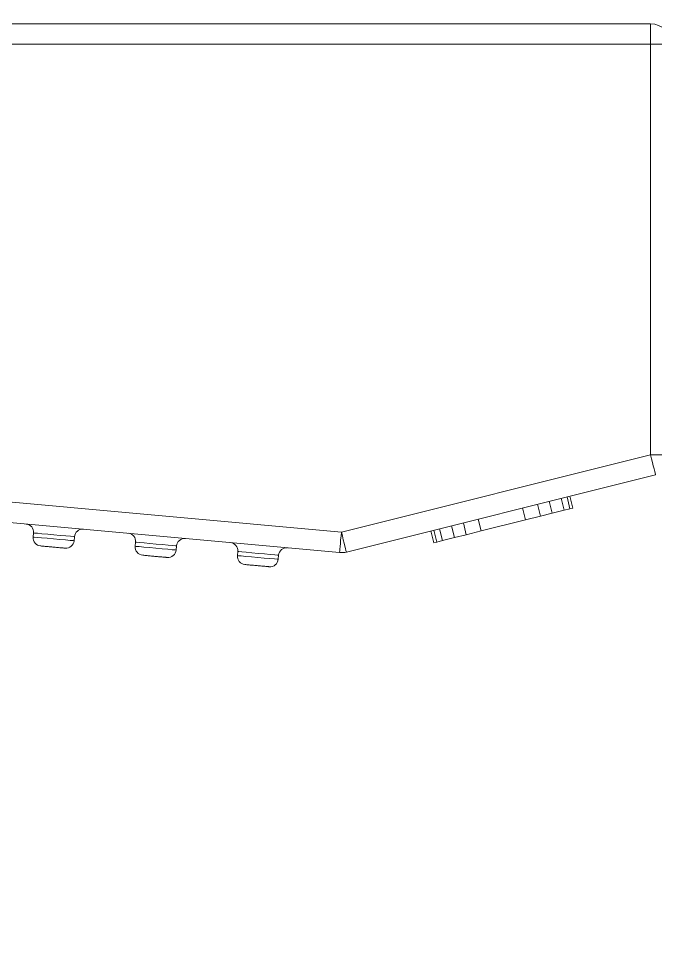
# Model space of a CAD drawing. Header units: inches. Extents: x 0.54 to 10.46, y 0.74 to 7.76.
# Drawn here: x 1.7225 to 1.9967, y 4.717 to 5.1146 of the extents above; entities that cross this region are included whole.
import ezdxf

# ---------------------------------------------------------------- set-up
doc = ezdxf.new("R2010")
doc.units = ezdxf.units.IN
doc.header["$MEASUREMENT"] = 0
doc.layers.add('BG', color=7, linetype='Continuous')
doc.layers.add('MCG-INT-4FT', color=7, linetype='Continuous')

# ---------------------------------------------------------------- blocks, each defined once
blk = doc.blocks.new('block 2')
at = {"layer": 'BG', "true_color": 0xffffff}
h = blk.add_hatch(color=7, dxfattribs=at)
h.dxf.hatch_style = 2
edge = h.paths.add_edge_path()
edge.add_spline(control_points=[(10.29599, 0.90612), (10.29599, 0.90612), (0.87112, 0.90612), (0.87112, 0.90612), (0.87016, 0.90612), (0.86938, 0.90689), (0.86938, 0.90785), (0.86938, 0.90785), (0.86938, 7.59215), (0.86938, 7.59215), (0.86938, 7.59311), (0.87016, 7.59389), (0.87112, 7.59389), (0.87112, 7.59389), (10.29599, 7.59389), (10.29599, 7.59389), (10.29696, 7.59389), (10.29773, 7.59311), (10.29773, 7.59215), (10.29773, 7.59215), (10.29773, 0.90785), (10.29773, 0.90785), (10.29773, 0.90689), (10.29696, 0.90612), (10.29599, 0.90612)], knot_values=[0, 0, 0, 0, 1, 1, 1, 2, 2, 2, 3, 3, 3, 4, 4, 4, 5, 5, 5, 6, 6, 6, 7, 7, 7, 8, 8, 8, 8], degree=3, periodic=1)
h.paths.add_polyline_path([(0.87286, 0.90959), (10.29426, 0.90959), (10.29426, 7.59042), (0.87286, 7.59042)])
at = {"layer": 'BG', "lineweight": 0}
blk.add_open_spline([(10.29599, 0.90612), (10.29599, 0.90612), (0.87112, 0.90612), (0.87112, 0.90612), (0.87016, 0.90612), (0.86938, 0.90689), (0.86938, 0.90785), (0.86938, 0.90785), (0.86938, 7.59215), (0.86938, 7.59215), (0.86938, 7.59311), (0.87016, 7.59389), (0.87112, 7.59389), (0.87112, 7.59389), (10.29599, 7.59389), (10.29599, 7.59389), (10.29696, 7.59389), (10.29773, 7.59311), (10.29773, 7.59215), (10.29773, 7.59215), (10.29773, 0.90785), (10.29773, 0.90785), (10.29773, 0.90689), (10.29696, 0.90612), (10.29599, 0.90612)], degree=3, knots=[0, 0, 0, 0, 1, 1, 1, 2, 2, 2, 3, 3, 3, 4, 4, 4, 5, 5, 5, 6, 6, 6, 7, 7, 7, 8, 8, 8, 8], dxfattribs=at)
blk = doc.blocks.new('block 62')
at = {"layer": 'BG', "true_color": 0xffffff}
h = blk.add_hatch(color=7, dxfattribs=at)
h.dxf.hatch_style = 2
edge = h.paths.add_edge_path()
edge.add_spline(control_points=[(10.46309, 0.739), (10.46309, 0.739), (0.53691, 0.739), (0.53691, 0.739), (0.53595, 0.739), (0.53517, 0.73978), (0.53517, 0.74074), (0.53517, 0.74074), (0.53517, 7.75926), (0.53517, 7.75926), (0.53517, 7.76022), (0.53595, 7.761), (0.53691, 7.761), (0.53691, 7.761), (10.46309, 7.761), (10.46309, 7.761), (10.46406, 7.761), (10.46483, 7.76022), (10.46483, 7.75926), (10.46483, 7.75926), (10.46483, 0.74074), (10.46483, 0.74074), (10.46483, 0.73978), (10.46406, 0.739), (10.46309, 0.739)], knot_values=[0, 0, 0, 0, 1, 1, 1, 2, 2, 2, 3, 3, 3, 4, 4, 4, 5, 5, 5, 6, 6, 6, 7, 7, 7, 8, 8, 8, 8], degree=3, periodic=1)
h.paths.add_polyline_path([(0.53864, 0.74248), (10.46136, 0.74248), (10.46136, 7.75752), (0.53864, 7.75752)])
at = {"layer": 'BG', "lineweight": 0}
blk.add_open_spline([(10.46309, 0.739), (10.46309, 0.739), (0.53691, 0.739), (0.53691, 0.739), (0.53595, 0.739), (0.53517, 0.73978), (0.53517, 0.74074), (0.53517, 0.74074), (0.53517, 7.75926), (0.53517, 7.75926), (0.53517, 7.76022), (0.53595, 7.761), (0.53691, 7.761), (0.53691, 7.761), (10.46309, 7.761), (10.46309, 7.761), (10.46406, 7.761), (10.46483, 7.76022), (10.46483, 7.75926), (10.46483, 7.75926), (10.46483, 0.74074), (10.46483, 0.74074), (10.46483, 0.73978), (10.46406, 0.739), (10.46309, 0.739)], degree=3, knots=[0, 0, 0, 0, 1, 1, 1, 2, 2, 2, 3, 3, 3, 4, 4, 4, 5, 5, 5, 6, 6, 6, 7, 7, 7, 8, 8, 8, 8], dxfattribs=at)
blk = doc.blocks.new('block 1218')
at = {"layer": 'MCG-INT-4FT', "color": 7, "lineweight": 5, "true_color": 0xffffff}
blk.add_lwpolyline([(1.86361, 4.88501), (1.86357, 4.88518), (1.86344, 4.88566), (1.86325, 4.88646), (1.86298, 4.88752), (1.86266, 4.88882), (1.86229, 4.8903), (1.86188, 4.8919), (1.86147, 4.89357)], dxfattribs=at)
blk = doc.blocks.new('block 1219')
at = {"layer": 'MCG-INT-4FT', "color": 7, "lineweight": 5, "true_color": 0xffffff}
blk.add_lwpolyline([(1.86147, 4.89357), (1.86131, 4.89186), (1.86116, 4.89021), (1.86102, 4.88869), (1.8609, 4.88736), (1.8608, 4.88627), (1.86073, 4.88545), (1.86068, 4.88495), (1.86067, 4.88479)], dxfattribs=at)
blk = doc.blocks.new('block 1220')
at = {"layer": 'MCG-INT-4FT', "color": 7, "lineweight": 5, "true_color": 0xffffff}
blk.add_open_spline([(1.86067, 4.88479), (1.86165, 4.8847), (1.86265, 4.88477), (1.86361, 4.88501)], degree=3, dxfattribs=at)
blk = doc.blocks.new('block 1221')
at = {"layer": 'MCG-INT-4FT', "color": 7, "lineweight": 5, "true_color": 0xffffff}
blk.add_lwpolyline([(1.4739, 4.92881), (1.86147, 4.89357)], dxfattribs=at)
blk = doc.blocks.new('block 1222')
at = {"layer": 'MCG-INT-4FT', "color": 7, "lineweight": 5, "true_color": 0xffffff}
blk.add_lwpolyline([(1.86147, 4.89357), (1.99451, 4.92684)], dxfattribs=at)
blk = doc.blocks.new('block 1223')
at = {"layer": 'MCG-INT-4FT', "color": 7, "lineweight": 5, "true_color": 0xffffff}
blk.add_lwpolyline([(1.99451, 4.92684), (1.99451, 5.10348)], dxfattribs=at)
blk = doc.blocks.new('block 1224')
at = {"layer": 'MCG-INT-4FT', "color": 7, "lineweight": 5, "true_color": 0xffffff}
blk.add_lwpolyline([(1.99451, 5.10348), (1.4739, 5.10348)], dxfattribs=at)
blk = doc.blocks.new('block 1227')
at = {"layer": 'MCG-INT-4FT', "color": 7, "lineweight": 5, "true_color": 0xffffff}
blk.add_lwpolyline([(1.99451, 5.10348), (2.00334, 5.10348)], dxfattribs=at)
blk = doc.blocks.new('block 1228')
at = {"layer": 'MCG-INT-4FT', "color": 7, "lineweight": 5, "true_color": 0xffffff}
blk.add_lwpolyline([(2.00334, 4.92684), (1.99451, 4.92684)], dxfattribs=at)
blk = doc.blocks.new('block 1229')
at = {"layer": 'MCG-INT-4FT', "color": 7, "lineweight": 5, "true_color": 0xffffff}
blk.add_lwpolyline([(1.99451, 5.11231), (1.99451, 5.10348)], dxfattribs=at)
blk = doc.blocks.new('block 1230')
at = {"layer": 'MCG-INT-4FT', "color": 7, "lineweight": 5, "true_color": 0xffffff}
blk.add_lwpolyline([(1.4739, 5.11231), (1.99451, 5.11231)], dxfattribs=at)
blk = doc.blocks.new('block 1233')
at = {"layer": 'MCG-INT-4FT', "color": 7, "lineweight": 5, "true_color": 0xffffff}
blk.add_lwpolyline([(1.4739, 4.91995), (1.86067, 4.88479)], dxfattribs=at)
blk = doc.blocks.new('block 1234')
at = {"layer": 'MCG-INT-4FT', "color": 7, "lineweight": 5, "true_color": 0xffffff}
blk.add_open_spline([(2.00334, 5.10348), (2.00334, 5.10836), (1.99939, 5.11231), (1.99451, 5.11231)], degree=3, dxfattribs=at)
blk = doc.blocks.new('block 1236')
at = {"layer": 'MCG-INT-4FT', "color": 7, "lineweight": 5, "true_color": 0xffffff}
blk.add_lwpolyline([(1.99451, 4.92684), (1.99493, 4.92517), (1.99533, 4.92356), (1.9957, 4.92208), (1.99603, 4.92078), (1.99629, 4.91972), (1.99649, 4.91893), (1.99661, 4.91844), (1.99665, 4.91828)], dxfattribs=at)
blk = doc.blocks.new('block 1237')
at = {"layer": 'MCG-INT-4FT', "color": 7, "lineweight": 5, "true_color": 0xffffff}
blk.add_lwpolyline([(1.99665, 4.91828), (1.86361, 4.88501)], dxfattribs=at)
blk = doc.blocks.new('block 1238')
at = {"layer": 'MCG-INT-4FT', "color": 7, "lineweight": 5, "true_color": 0xffffff}
blk.add_open_spline([(1.83829, 4.88682), (1.83635, 4.887), (1.83464, 4.88557), (1.83446, 4.88362)], degree=3, dxfattribs=at)
blk = doc.blocks.new('block 1239')
at = {"layer": 'MCG-INT-4FT', "color": 7, "lineweight": 5, "true_color": 0xffffff}
blk.add_open_spline([(1.81688, 4.88522), (1.81706, 4.88716), (1.81563, 4.88888), (1.81369, 4.88906)], degree=3, dxfattribs=at)
blk = doc.blocks.new('block 1240')
at = {"layer": 'MCG-INT-4FT', "color": 7, "lineweight": 5, "true_color": 0xffffff}
blk.add_lwpolyline([(1.81688, 4.88522), (1.81731, 4.88518), (1.81856, 4.88507), (1.82051, 4.88489), (1.82296, 4.88467), (1.82567, 4.88442), (1.82839, 4.88418), (1.83084, 4.88395), (1.83278, 4.88378), (1.83403, 4.88366), (1.83446, 4.88362)], dxfattribs=at)
blk = doc.blocks.new('block 1241')
at = {"layer": 'MCG-INT-4FT', "color": 7, "lineweight": 5, "true_color": 0xffffff}
blk.add_lwpolyline([(1.8343, 4.88187), (1.83387, 4.88191), (1.83262, 4.88202), (1.83068, 4.8822), (1.82823, 4.88242), (1.82551, 4.88267), (1.8228, 4.88291), (1.82035, 4.88314), (1.8184, 4.88331), (1.81715, 4.88343), (1.81672, 4.88346)], dxfattribs=at)
blk = doc.blocks.new('block 1242')
at = {"layer": 'MCG-INT-4FT', "color": 7, "lineweight": 5, "true_color": 0xffffff}
blk.add_open_spline([(1.81672, 4.88346), (1.81655, 4.88152), (1.81798, 4.87981), (1.81992, 4.87963)], degree=3, dxfattribs=at)
blk = doc.blocks.new('block 1243')
at = {"layer": 'MCG-INT-4FT', "color": 7, "lineweight": 5, "true_color": 0xffffff}
blk.add_open_spline([(1.83046, 4.87867), (1.83038, 4.87868), (1.8303, 4.87869), (1.83005, 4.87871), (1.82992, 4.87872), (1.82976, 4.87874), (1.82957, 4.87875), (1.82938, 4.87877), (1.82916, 4.87879), (1.82892, 4.87881), (1.82843, 4.87886), (1.82785, 4.87891), (1.82721, 4.87897), (1.82657, 4.87902), (1.82588, 4.87909), (1.82519, 4.87915), (1.8245, 4.87921), (1.82381, 4.87928), (1.82317, 4.87933), (1.82254, 4.87939), (1.82196, 4.87944), (1.82146, 4.87949), (1.82098, 4.87953), (1.82058, 4.87957), (1.82034, 4.87959), (1.82009, 4.87961), (1.82, 4.87962), (1.81992, 4.87963)], degree=3, knots=[0, 0, 0, 0, 1, 1, 1, 2, 2, 2, 3, 3, 3, 4, 4, 4, 5, 5, 5, 6, 6, 6, 7, 7, 7, 8, 8, 8, 9, 9, 9, 9], dxfattribs=at)
blk = doc.blocks.new('block 1244')
at = {"layer": 'MCG-INT-4FT', "color": 7, "lineweight": 5, "true_color": 0xffffff}
blk.add_open_spline([(1.83046, 4.87867), (1.83241, 4.87849), (1.83412, 4.87993), (1.8343, 4.88187)], degree=3, dxfattribs=at)
blk = doc.blocks.new('block 1245')
at = {"layer": 'MCG-INT-4FT', "color": 7, "lineweight": 5, "true_color": 0xffffff}
blk.add_lwpolyline([(1.81688, 4.88522), (1.81672, 4.88346)], dxfattribs=at)
blk = doc.blocks.new('block 1246')
at = {"layer": 'MCG-INT-4FT', "color": 7, "lineweight": 5, "true_color": 0xffffff}
blk.add_lwpolyline([(1.8343, 4.88187), (1.83446, 4.88362)], dxfattribs=at)
blk = doc.blocks.new('block 1247')
at = {"layer": 'MCG-INT-4FT', "color": 7, "lineweight": 5, "true_color": 0xffffff}
blk.add_open_spline([(1.79435, 4.89081), (1.79241, 4.89099), (1.7907, 4.88956), (1.79052, 4.88762)], degree=3, dxfattribs=at)
blk = doc.blocks.new('block 1248')
at = {"layer": 'MCG-INT-4FT', "color": 7, "lineweight": 5, "true_color": 0xffffff}
blk.add_open_spline([(1.77294, 4.88922), (1.77312, 4.89116), (1.77169, 4.89287), (1.76975, 4.89305)], degree=3, dxfattribs=at)
blk = doc.blocks.new('block 1249')
at = {"layer": 'MCG-INT-4FT', "color": 7, "lineweight": 5, "true_color": 0xffffff}
blk.add_lwpolyline([(1.77294, 4.88922), (1.77337, 4.88918), (1.77462, 4.88906), (1.77657, 4.88889), (1.77902, 4.88866), (1.78173, 4.88842), (1.78445, 4.88817), (1.7869, 4.88795), (1.78884, 4.88777), (1.79009, 4.88766), (1.79052, 4.88762)], dxfattribs=at)
blk = doc.blocks.new('block 1253')
at = {"layer": 'MCG-INT-4FT', "color": 7, "lineweight": 5, "true_color": 0xffffff}
blk.add_lwpolyline([(1.79036, 4.88586), (1.78993, 4.8859), (1.78868, 4.88601), (1.78674, 4.88619), (1.78429, 4.88641), (1.78157, 4.88666), (1.77886, 4.88691), (1.77641, 4.88713), (1.77446, 4.88731), (1.77322, 4.88742), (1.77279, 4.88746)], dxfattribs=at)
blk = doc.blocks.new('block 1254')
at = {"layer": 'MCG-INT-4FT', "color": 7, "lineweight": 5, "true_color": 0xffffff}
blk.add_open_spline([(1.77279, 4.88746), (1.77261, 4.88552), (1.77404, 4.8838), (1.77598, 4.88362)], degree=3, dxfattribs=at)
blk = doc.blocks.new('block 1255')
at = {"layer": 'MCG-INT-4FT', "color": 7, "lineweight": 5, "true_color": 0xffffff}
blk.add_open_spline([(1.78653, 4.88267), (1.78645, 4.88267), (1.78637, 4.88268), (1.78611, 4.8827), (1.78598, 4.88271), (1.78582, 4.88273), (1.78563, 4.88275), (1.78544, 4.88276), (1.78522, 4.88278), (1.78498, 4.88281), (1.78449, 4.88285), (1.78391, 4.8829), (1.78327, 4.88296), (1.78263, 4.88302), (1.78194, 4.88308), (1.78125, 4.88314), (1.78056, 4.88321), (1.77987, 4.88327), (1.77924, 4.88333), (1.7786, 4.88339), (1.77802, 4.88344), (1.77752, 4.88348), (1.77704, 4.88353), (1.77664, 4.88356), (1.7764, 4.88359), (1.77615, 4.88361), (1.77607, 4.88362), (1.77598, 4.88362)], degree=3, knots=[0, 0, 0, 0, 1, 1, 1, 2, 2, 2, 3, 3, 3, 4, 4, 4, 5, 5, 5, 6, 6, 6, 7, 7, 7, 8, 8, 8, 9, 9, 9, 9], dxfattribs=at)
blk = doc.blocks.new('block 1256')
at = {"layer": 'MCG-INT-4FT', "color": 7, "lineweight": 5, "true_color": 0xffffff}
blk.add_open_spline([(1.78653, 4.88267), (1.78847, 4.88249), (1.79018, 4.88392), (1.79036, 4.88586)], degree=3, dxfattribs=at)
blk = doc.blocks.new('block 1257')
at = {"layer": 'MCG-INT-4FT', "color": 7, "lineweight": 5, "true_color": 0xffffff}
blk.add_lwpolyline([(1.77294, 4.88922), (1.77279, 4.88746)], dxfattribs=at)
blk = doc.blocks.new('block 1258')
at = {"layer": 'MCG-INT-4FT', "color": 7, "lineweight": 5, "true_color": 0xffffff}
blk.add_lwpolyline([(1.79036, 4.88586), (1.79052, 4.88762)], dxfattribs=at)
blk = doc.blocks.new('block 1261')
at = {"layer": 'MCG-INT-4FT', "color": 7, "lineweight": 5, "true_color": 0xffffff}
blk.add_open_spline([(1.75042, 4.89481), (1.74848, 4.89499), (1.74676, 4.89355), (1.74658, 4.89161)], degree=3, dxfattribs=at)
blk = doc.blocks.new('block 1262')
at = {"layer": 'MCG-INT-4FT', "color": 7, "lineweight": 5, "true_color": 0xffffff}
blk.add_open_spline([(1.72901, 4.89321), (1.72918, 4.89515), (1.72775, 4.89687), (1.72581, 4.89705)], degree=3, dxfattribs=at)
blk = doc.blocks.new('block 1263')
at = {"layer": 'MCG-INT-4FT', "color": 7, "lineweight": 5, "true_color": 0xffffff}
blk.add_lwpolyline([(1.72901, 4.89321), (1.72944, 4.89317), (1.73068, 4.89306), (1.73263, 4.89288), (1.73508, 4.89266), (1.73779, 4.89241), (1.74051, 4.89217), (1.74296, 4.89194), (1.7449, 4.89177), (1.74615, 4.89165), (1.74658, 4.89161)], dxfattribs=at)
blk = doc.blocks.new('block 1264')
at = {"layer": 'MCG-INT-4FT', "color": 7, "lineweight": 5, "true_color": 0xffffff}
blk.add_lwpolyline([(1.74642, 4.88986), (1.74599, 4.88989), (1.74474, 4.89001), (1.7428, 4.89018), (1.74035, 4.89041), (1.73763, 4.89065), (1.73492, 4.8909), (1.73247, 4.89112), (1.73052, 4.8913), (1.72928, 4.89141), (1.72885, 4.89145)], dxfattribs=at)
blk = doc.blocks.new('block 1265')
at = {"layer": 'MCG-INT-4FT', "color": 7, "lineweight": 5, "true_color": 0xffffff}
blk.add_open_spline([(1.72885, 4.89145), (1.72867, 4.88951), (1.7301, 4.8878), (1.73204, 4.88762)], degree=3, dxfattribs=at)
blk = doc.blocks.new('block 1266')
at = {"layer": 'MCG-INT-4FT', "color": 7, "lineweight": 5, "true_color": 0xffffff}
blk.add_open_spline([(1.74259, 4.88666), (1.74251, 4.88667), (1.74243, 4.88667), (1.74217, 4.8867), (1.74205, 4.88671), (1.74188, 4.88672), (1.74169, 4.88674), (1.7415, 4.88676), (1.74128, 4.88678), (1.74104, 4.8868), (1.74055, 4.88684), (1.73997, 4.8869), (1.73933, 4.88696), (1.7387, 4.88701), (1.73801, 4.88708), (1.73731, 4.88714), (1.73662, 4.8872), (1.73593, 4.88726), (1.7353, 4.88732), (1.73466, 4.88738), (1.73408, 4.88743), (1.73359, 4.88748), (1.7331, 4.88752), (1.7327, 4.88756), (1.73246, 4.88758), (1.73221, 4.8876), (1.73213, 4.88761), (1.73204, 4.88762)], degree=3, knots=[0, 0, 0, 0, 1, 1, 1, 2, 2, 2, 3, 3, 3, 4, 4, 4, 5, 5, 5, 6, 6, 6, 7, 7, 7, 8, 8, 8, 9, 9, 9, 9], dxfattribs=at)
blk = doc.blocks.new('block 1267')
at = {"layer": 'MCG-INT-4FT', "color": 7, "lineweight": 5, "true_color": 0xffffff}
blk.add_open_spline([(1.74259, 4.88666), (1.74453, 4.88648), (1.74625, 4.88791), (1.74642, 4.88986)], degree=3, dxfattribs=at)
blk = doc.blocks.new('block 1268')
at = {"layer": 'MCG-INT-4FT', "color": 7, "lineweight": 5, "true_color": 0xffffff}
blk.add_lwpolyline([(1.72901, 4.89321), (1.72885, 4.89145)], dxfattribs=at)
blk = doc.blocks.new('block 1269')
at = {"layer": 'MCG-INT-4FT', "color": 7, "lineweight": 5, "true_color": 0xffffff}
blk.add_lwpolyline([(1.74642, 4.88986), (1.74658, 4.89161)], dxfattribs=at)
blk = doc.blocks.new('block 1270')
at = {"layer": 'MCG-INT-4FT', "color": 7, "lineweight": 5, "true_color": 0xffffff}
blk.add_lwpolyline([(1.92161, 4.89406), (1.92032, 4.89919)], dxfattribs=at)
blk = doc.blocks.new('block 1271')
at = {"layer": 'MCG-INT-4FT', "color": 7, "lineweight": 5, "true_color": 0xffffff}
blk.add_lwpolyline([(1.94073, 4.89884), (1.93945, 4.90397)], dxfattribs=at)
blk = doc.blocks.new('block 1272')
at = {"layer": 'MCG-INT-4FT', "color": 7, "lineweight": 5, "true_color": 0xffffff}
blk.add_lwpolyline([(1.92161, 4.89406), (1.94073, 4.89884)], dxfattribs=at)
blk = doc.blocks.new('block 1273')
at = {"layer": 'MCG-INT-4FT', "color": 7, "lineweight": 5, "true_color": 0xffffff}
blk.add_lwpolyline([(1.9471, 4.90043), (1.94582, 4.90557)], dxfattribs=at)
blk = doc.blocks.new('block 1274')
at = {"layer": 'MCG-INT-4FT', "color": 7, "lineweight": 5, "true_color": 0xffffff}
blk.add_lwpolyline([(1.94073, 4.89884), (1.9471, 4.90043)], dxfattribs=at)
blk = doc.blocks.new('block 1275')
at = {"layer": 'MCG-INT-4FT', "color": 7, "lineweight": 5, "true_color": 0xffffff}
blk.add_lwpolyline([(1.91523, 4.89246), (1.91395, 4.8976)], dxfattribs=at)
blk = doc.blocks.new('block 1276')
at = {"layer": 'MCG-INT-4FT', "color": 7, "lineweight": 5, "true_color": 0xffffff}
blk.add_lwpolyline([(1.91523, 4.89246), (1.92161, 4.89406)], dxfattribs=at)
blk = doc.blocks.new('block 1277')
at = {"layer": 'MCG-INT-4FT', "color": 7, "lineweight": 5, "true_color": 0xffffff}
blk.add_lwpolyline([(1.9522, 4.90171), (1.95092, 4.90684)], dxfattribs=at)
blk = doc.blocks.new('block 1278')
at = {"layer": 'MCG-INT-4FT', "color": 7, "lineweight": 5, "true_color": 0xffffff}
blk.add_lwpolyline([(1.9471, 4.90043), (1.9522, 4.90171)], dxfattribs=at)
blk = doc.blocks.new('block 1279')
at = {"layer": 'MCG-INT-4FT', "color": 7, "lineweight": 5, "true_color": 0xffffff}
blk.add_lwpolyline([(1.91013, 4.89119), (1.90885, 4.89632)], dxfattribs=at)
blk = doc.blocks.new('block 1280')
at = {"layer": 'MCG-INT-4FT', "color": 7, "lineweight": 5, "true_color": 0xffffff}
blk.add_lwpolyline([(1.91013, 4.89119), (1.91523, 4.89246)], dxfattribs=at)
blk = doc.blocks.new('block 1281')
at = {"layer": 'MCG-INT-4FT', "color": 7, "lineweight": 5, "true_color": 0xffffff}
blk.add_lwpolyline([(1.90503, 4.88991), (1.90375, 4.89505)], dxfattribs=at)
blk = doc.blocks.new('block 1282')
at = {"layer": 'MCG-INT-4FT', "color": 7, "lineweight": 5, "true_color": 0xffffff}
blk.add_lwpolyline([(1.90503, 4.88991), (1.91013, 4.89119)], dxfattribs=at)
blk = doc.blocks.new('block 1283')
at = {"layer": 'MCG-INT-4FT', "color": 7, "lineweight": 5, "true_color": 0xffffff}
blk.add_lwpolyline([(1.9573, 4.90298), (1.95602, 4.90812)], dxfattribs=at)
blk = doc.blocks.new('block 1284')
at = {"layer": 'MCG-INT-4FT', "color": 7, "lineweight": 5, "true_color": 0xffffff}
blk.add_lwpolyline([(1.9522, 4.90171), (1.9573, 4.90298)], dxfattribs=at)
blk = doc.blocks.new('block 1285')
at = {"layer": 'MCG-INT-4FT', "color": 7, "lineweight": 5, "true_color": 0xffffff}
blk.add_lwpolyline([(1.95985, 4.90362), (1.95857, 4.90875)], dxfattribs=at)
blk = doc.blocks.new('block 1286')
at = {"layer": 'MCG-INT-4FT', "color": 7, "lineweight": 5, "true_color": 0xffffff}
blk.add_lwpolyline([(1.9573, 4.90298), (1.95985, 4.90362)], dxfattribs=at)
blk = doc.blocks.new('block 1287')
at = {"layer": 'MCG-INT-4FT', "color": 7, "lineweight": 5, "true_color": 0xffffff}
blk.add_lwpolyline([(1.90248, 4.88927), (1.9012, 4.89441)], dxfattribs=at)
blk = doc.blocks.new('block 1288')
at = {"layer": 'MCG-INT-4FT', "color": 7, "lineweight": 5, "true_color": 0xffffff}
blk.add_lwpolyline([(1.90248, 4.88927), (1.90503, 4.88991)], dxfattribs=at)
blk = doc.blocks.new('block 1292')
at = {"layer": 'MCG-INT-4FT', "color": 7, "lineweight": 5, "true_color": 0xffffff}
blk.add_lwpolyline([(1.90121, 4.88896), (1.89992, 4.89409)], dxfattribs=at)
blk = doc.blocks.new('block 1293')
at = {"layer": 'MCG-INT-4FT', "color": 7, "lineweight": 5, "true_color": 0xffffff}
blk.add_lwpolyline([(1.90121, 4.88896), (1.90248, 4.88927)], dxfattribs=at)
blk = doc.blocks.new('block 1294')
at = {"layer": 'MCG-INT-4FT', "color": 7, "lineweight": 5, "true_color": 0xffffff}
blk.add_lwpolyline([(1.96113, 4.90394), (1.95984, 4.90907)], dxfattribs=at)
blk = doc.blocks.new('block 1295')
at = {"layer": 'MCG-INT-4FT', "color": 7, "lineweight": 5, "true_color": 0xffffff}
blk.add_lwpolyline([(1.95985, 4.90362), (1.96113, 4.90394)], dxfattribs=at)

msp = doc.modelspace()

# ---------------------------------------------------------------- block references
at = {"layer": 'BG'}
for name in ['block 62', 'block 2']:
    msp.add_blockref(name, (0, 0), dxfattribs=at)
at = {"layer": 'MCG-INT-4FT'}
for name in ['block 1230', 'block 1229', 'block 1234', 'block 1224', 'block 1223', 'block 1227', 'block 1221', 'block 1222', 'block 1228', 'block 1236', 'block 1233', 'block 1237', 'block 1277', 'block 1283', 'block 1285', 'block 1294', 'block 1271', 'block 1273', 'block 1284', 'block 1286', 'block 1295', 'block 1270', 'block 1272', 'block 1274', 'block 1278', 'block 1262', 'block 1261', 'block 1281', 'block 1279', 'block 1275', 'block 1265', 'block 1268', 'block 1264', 'block 1263', 'block 1269', 'block 1248', 'block 1247', 'block 1219', 'block 1218', 'block 1292', 'block 1287', 'block 1282', 'block 1280', 'block 1276', 'block 1266', 'block 1267', 'block 1254', 'block 1257', 'block 1253', 'block 1249', 'block 1258', 'block 1239', 'block 1238', 'block 1293', 'block 1288', 'block 1255', 'block 1256', 'block 1242', 'block 1245', 'block 1241', 'block 1240', 'block 1246', 'block 1220', 'block 1243', 'block 1244']:
    msp.add_blockref(name, (0, 0), dxfattribs=at)

doc.saveas('drawing.dxf')
